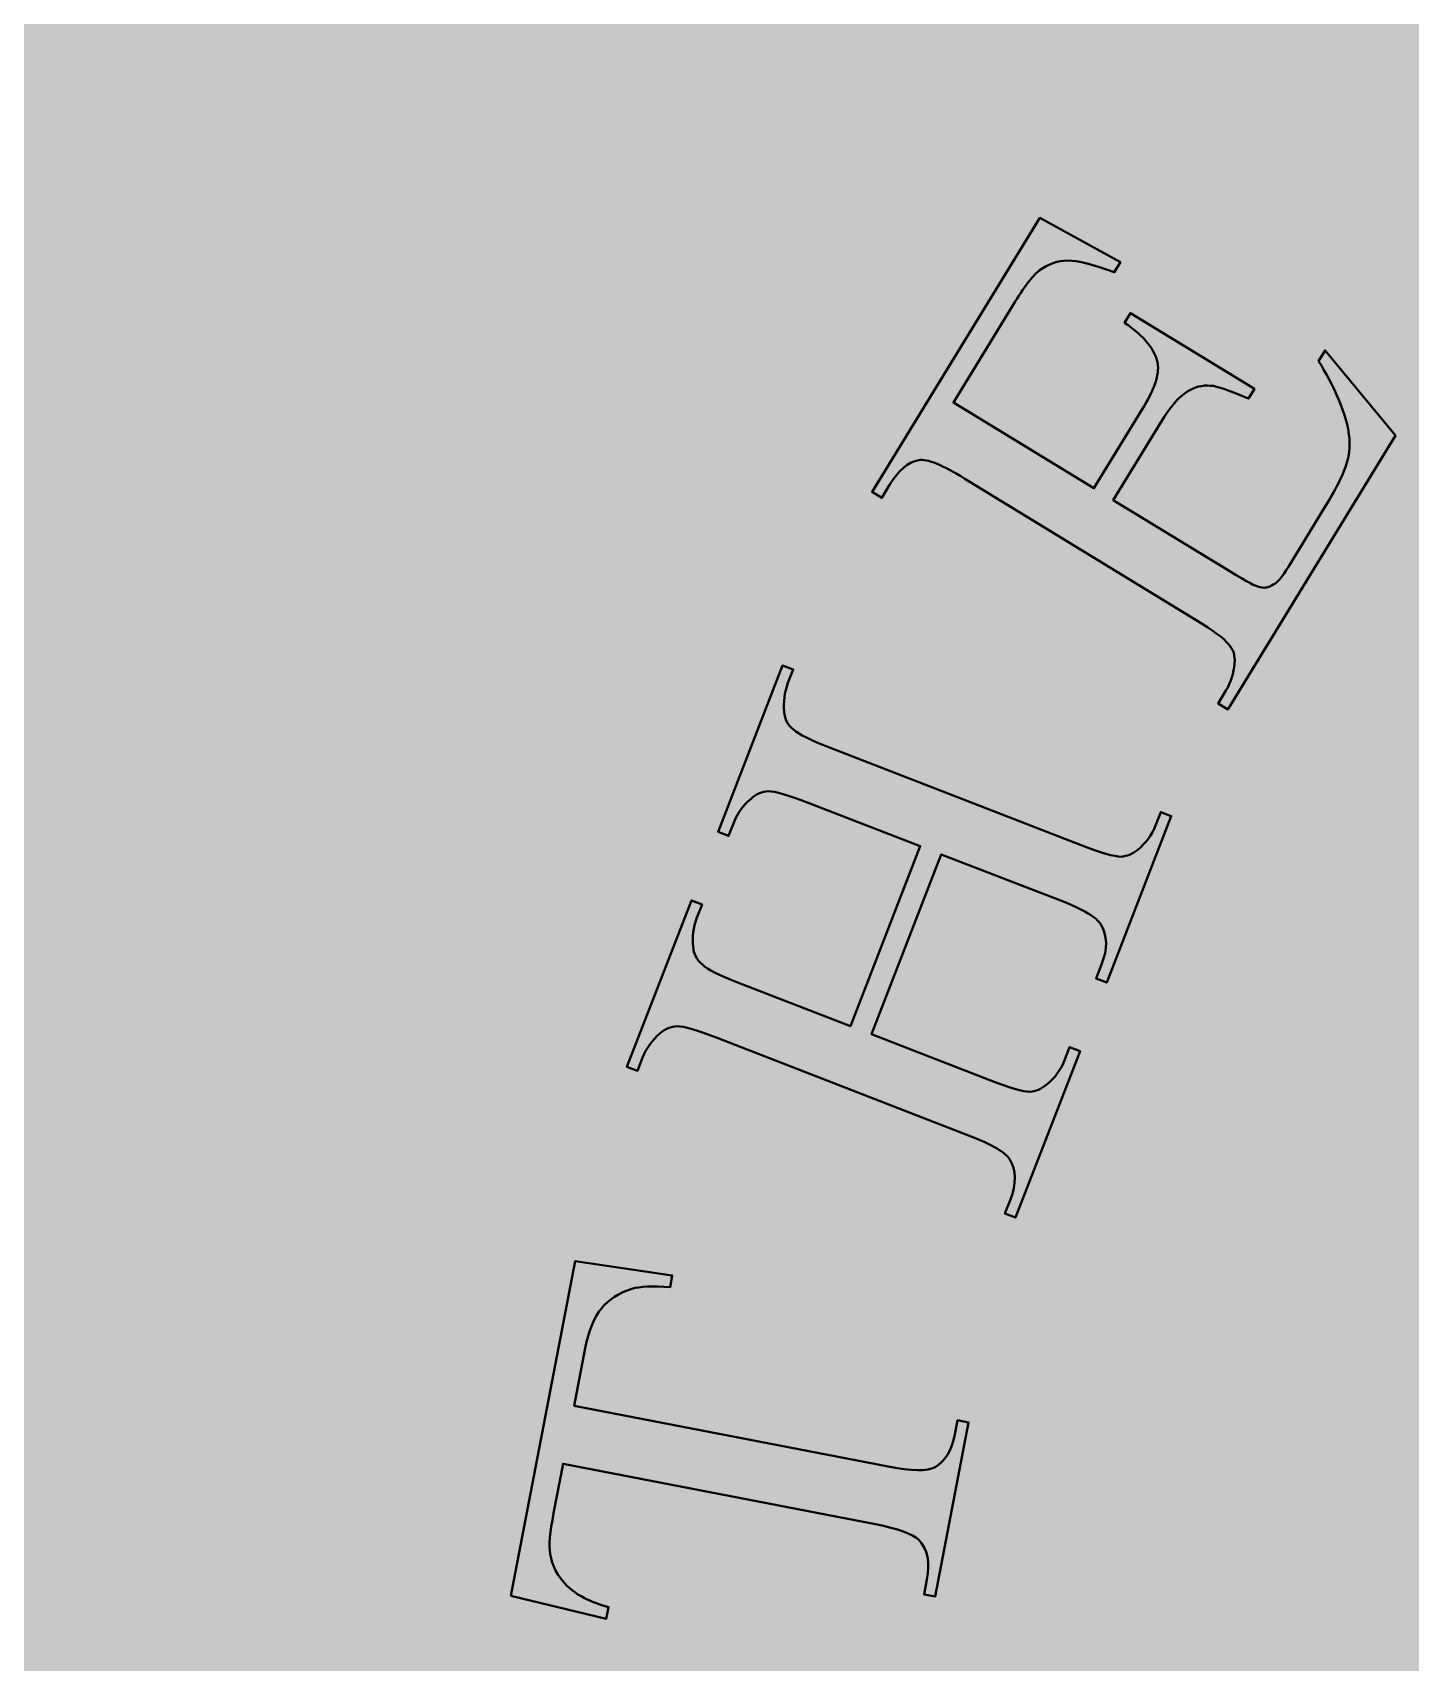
# Model space of a CAD drawing. Extents: x 0 to 420, y 0 to 297.
# Drawn here: x 139.735 to 140.647, y 55.603 to 56.682 of the extents above; entities that cross this region are included whole.
import ezdxf

# ---------------------------------------------------------------- set-up
doc = ezdxf.new("R2010")
doc.units = 0
doc.header["$LTSCALE"] = 0.5
for name, color, linetype in [('L18', 4, 'CONTINUOUS'), ('L25', 1, 'CONTINUOUS'), ('YELLOW', 50, 'CONTINUOUS')]:
    doc.layers.add(name, color=color, linetype=linetype)

# ---------------------------------------------------------------- blocks, each defined once
blk = doc.blocks.new('Statelogo_bw')
at = {"layer": 'L18'}
h = blk.add_hatch(color=256, dxfattribs=at)
edge = h.paths.add_edge_path()
edge.add_spline(control_points=[(-531.0366, -47.0219), (-531.0366, -47.0219), (-530.8077, -47.077), (-530.8077, -47.077), (-530.8077, -47.077), (-530.8077, -47.077), (-530.8023, -47.0489), (-530.8023, -47.0489), (-530.8023, -47.0489), (-530.8461, -47.0373), (-530.8796, -47.0201), (-530.9028, -46.9971), (-530.9028, -46.9971), (-530.9246, -46.9745), (-530.9381, -46.9489), (-530.9421, -46.922), (-530.9421, -46.922), (-530.9458, -46.9013), (-530.9428, -46.8696), (-530.9339, -46.8238), (-530.9339, -46.8238), (-530.9339, -46.8238), (-530.9112, -46.7053), (-530.9112, -46.7053), (-530.9112, -46.7053), (-530.9112, -46.7053), (-530.1623, -46.8503), (-530.1623, -46.8503), (-530.1623, -46.8503), (-530.1075, -46.8609), (-530.0731, -46.8737), (-530.0588, -46.8872), (-530.0588, -46.8872), (-530.0371, -46.9098), (-530.0309, -46.9417), (-530.039, -46.9832), (-530.039, -46.9832), (-530.039, -46.9832), (-530.0457, -47.0187), (-530.0457, -47.0187), (-530.0457, -47.0187), (-530.0457, -47.0187), (-530.0191, -47.0239), (-530.0191, -47.0239), (-530.0191, -47.0239), (-530.0191, -47.0239), (-529.9388, -46.6064), (-529.9388, -46.6064), (-529.9388, -46.6064), (-529.9388, -46.6064), (-529.9654, -46.6012), (-529.9654, -46.6012), (-529.9654, -46.6012), (-529.9654, -46.6012), (-529.972, -46.6353), (-529.972, -46.6353), (-529.972, -46.6353), (-529.9794, -46.6738), (-529.9952, -46.6999), (-530.0193, -46.7136), (-530.0193, -46.7136), (-530.0366, -46.7241), (-530.0748, -46.7229), (-530.1355, -46.7111), (-530.1355, -46.7111), (-530.1355, -46.7111), (-530.8844, -46.5662), (-530.8844, -46.5662), (-530.8844, -46.5662), (-530.8844, -46.5662), (-530.8579, -46.4285), (-530.8579, -46.4285), (-530.8579, -46.4285), (-530.8499, -46.387), (-530.8378, -46.3556), (-530.8195, -46.333), (-530.8195, -46.333), (-530.8017, -46.3119), (-530.777, -46.2952), (-530.746, -46.2858), (-530.746, -46.2858), (-530.7266, -46.2804), (-530.697, -46.2784), (-530.6547, -46.282), (-530.6547, -46.282), (-530.6547, -46.282), (-530.6493, -46.2539), (-530.6493, -46.2539), (-530.6493, -46.2539), (-530.6493, -46.2539), (-530.8822, -46.2196), (-530.8822, -46.2196), (-530.8822, -46.2196), (-530.8822, -46.2196), (-531.0366, -47.0219), (-531.0366, -47.0219)], knot_values=[0, 0, 0, 0, 0.041667, 0.041667, 0.041667, 0.041667, 0.083333, 0.083333, 0.083333, 0.083333, 0.125, 0.125, 0.125, 0.125, 0.166667, 0.166667, 0.166667, 0.166667, 0.208333, 0.208333, 0.208333, 0.208333, 0.25, 0.25, 0.25, 0.25, 0.291667, 0.291667, 0.291667, 0.291667, 0.333333, 0.333333, 0.333333, 0.333333, 0.375, 0.375, 0.375, 0.375, 0.416667, 0.416667, 0.416667, 0.416667, 0.458333, 0.458333, 0.458333, 0.458333, 0.5, 0.5, 0.5, 0.5, 0.541667, 0.541667, 0.541667, 0.541667, 0.583333, 0.583333, 0.583333, 0.583333, 0.625, 0.625, 0.625, 0.625, 0.666667, 0.666667, 0.666667, 0.666667, 0.708333, 0.708333, 0.708333, 0.708333, 0.75, 0.75, 0.75, 0.75, 0.791667, 0.791667, 0.791667, 0.791667, 0.833333, 0.833333, 0.833333, 0.833333, 0.875, 0.875, 0.875, 0.875, 0.916667, 0.916667, 0.916667, 0.916667, 0.958333, 0.958333, 0.958333, 0.958333, 1, 1, 1, 1], degree=3, periodic=0)
edge = h.paths.add_edge_path()
edge.add_spline(control_points=[(-530.4907, -45.552), (-530.5356, -45.5346), (-530.5655, -45.5198), (-530.5773, -45.5087), (-530.5773, -45.5087), (-530.5906, -45.4971), (-530.5981, -45.4829), (-530.5996, -45.4661), (-530.5996, -45.4661), (-530.6018, -45.4426), (-530.5993, -45.4194), (-530.5911, -45.3983), (-530.5911, -45.3983), (-530.5911, -45.3983), (-530.578, -45.3646), (-530.578, -45.3646), (-530.578, -45.3646), (-530.578, -45.3646), (-530.6033, -45.3548), (-530.6033, -45.3548), (-530.6033, -45.3548), (-530.6033, -45.3548), (-530.7582, -45.7539), (-530.7582, -45.7539), (-530.7582, -45.7539), (-530.7582, -45.7539), (-530.7329, -45.7637), (-530.7329, -45.7637), (-530.7329, -45.7637), (-530.7329, -45.7637), (-530.7198, -45.73), (-530.7198, -45.73), (-530.7198, -45.73), (-530.7116, -45.7089), (-530.6978, -45.69), (-530.6784, -45.6733), (-530.6784, -45.6733), (-530.6659, -45.662), (-530.6528, -45.6573), (-530.638, -45.6566), (-530.638, -45.6566), (-530.6217, -45.6564), (-530.5897, -45.6656), (-530.5419, -45.6841), (-530.5419, -45.6841), (-530.5419, -45.6841), (-529.939, -45.9181), (-529.939, -45.9181), (-529.939, -45.9181), (-529.8828, -45.9398), (-529.8498, -45.9591), (-529.8401, -45.9758), (-529.8401, -45.9758), (-529.8242, -46.0014), (-529.8238, -46.0339), (-529.8386, -46.0718), (-529.8386, -46.0718), (-529.8386, -46.0718), (-529.8516, -46.1055), (-529.8516, -46.1055), (-529.8516, -46.1055), (-529.8516, -46.1055), (-529.8264, -46.1153), (-529.8264, -46.1153), (-529.8264, -46.1153), (-529.8264, -46.1153), (-529.6715, -45.7162), (-529.6715, -45.7162), (-529.6715, -45.7162), (-529.6715, -45.7162), (-529.6968, -45.7064), (-529.6968, -45.7064), (-529.6968, -45.7064), (-529.6968, -45.7064), (-529.7099, -45.7401), (-529.7099, -45.7401), (-529.7099, -45.7401), (-529.718, -45.7612), (-529.7318, -45.7801), (-529.7507, -45.7954), (-529.7507, -45.7954), (-529.7651, -45.8076), (-529.7782, -45.8122), (-529.7917, -45.8135), (-529.7917, -45.8135), (-529.8079, -45.8136), (-529.8413, -45.8039), (-529.8877, -45.7859), (-529.8877, -45.7859), (-529.8877, -45.7859), (-530.1716, -45.6758), (-530.1716, -45.6758), (-530.1716, -45.6758), (-530.1716, -45.6758), (-530.0042, -45.2444), (-530.0042, -45.2444), (-530.0042, -45.2444), (-530.0042, -45.2444), (-529.7203, -45.3544), (-529.7203, -45.3544), (-529.7203, -45.3544), (-529.6641, -45.3763), (-529.6311, -45.3955), (-529.6214, -45.4122), (-529.6214, -45.4122), (-529.606, -45.4392), (-529.6051, -45.4702), (-529.6198, -45.5082), (-529.6198, -45.5082), (-529.6198, -45.5082), (-529.633, -45.5419), (-529.633, -45.5419), (-529.633, -45.5419), (-529.633, -45.5419), (-529.6076, -45.5518), (-529.6076, -45.5518), (-529.6076, -45.5518), (-529.6076, -45.5518), (-529.4528, -45.1526), (-529.4528, -45.1526), (-529.4528, -45.1526), (-529.4528, -45.1526), (-529.4781, -45.1428), (-529.4781, -45.1428), (-529.4781, -45.1428), (-529.4781, -45.1428), (-529.4906, -45.1751), (-529.4906, -45.1751), (-529.4906, -45.1751), (-529.4994, -45.1976), (-529.5132, -45.2165), (-529.5326, -45.2332), (-529.5326, -45.2332), (-529.5465, -45.244), (-529.5596, -45.2486), (-529.573, -45.2499), (-529.573, -45.2499), (-529.5892, -45.2501), (-529.6227, -45.2403), (-529.669, -45.2223), (-529.669, -45.2223), (-529.669, -45.2223), (-530.272, -44.9885), (-530.272, -44.9885), (-530.272, -44.9885), (-530.317, -44.971), (-530.3468, -44.9562), (-530.3587, -44.9452), (-530.3587, -44.9452), (-530.3725, -44.9349), (-530.38, -44.9207), (-530.381, -44.9026), (-530.381, -44.9026), (-530.3832, -44.879), (-530.3807, -44.8558), (-530.3719, -44.8333), (-530.3719, -44.8333), (-530.3719, -44.8333), (-530.3593, -44.8009), (-530.3593, -44.8009), (-530.3593, -44.8009), (-530.3593, -44.8009), (-530.3847, -44.7912), (-530.3847, -44.7912), (-530.3847, -44.7912), (-530.3847, -44.7912), (-530.5395, -45.1903), (-530.5395, -45.1903), (-530.5395, -45.1903), (-530.5395, -45.1903), (-530.5142, -45.2001), (-530.5142, -45.2001), (-530.5142, -45.2001), (-530.5142, -45.2001), (-530.5011, -45.1664), (-530.5011, -45.1664), (-530.5011, -45.1664), (-530.4929, -45.1454), (-530.4791, -45.1264), (-530.4603, -45.1111), (-530.4603, -45.1111), (-530.4472, -45.0983), (-530.4341, -45.0938), (-530.4193, -45.093), (-530.4193, -45.093), (-530.4031, -45.0929), (-530.3711, -45.1021), (-530.3233, -45.1206), (-530.3233, -45.1206), (-530.3233, -45.1206), (-530.0548, -45.2247), (-530.0548, -45.2247), (-530.0548, -45.2247), (-530.0548, -45.2247), (-530.2222, -45.6562), (-530.2222, -45.6562), (-530.2222, -45.6562), (-530.2222, -45.6562), (-530.4907, -45.552), (-530.4907, -45.552)], knot_values=[0, 0, 0, 0, 0.02, 0.02, 0.02, 0.02, 0.04, 0.04, 0.04, 0.04, 0.06, 0.06, 0.06, 0.06, 0.08, 0.08, 0.08, 0.08, 0.1, 0.1, 0.1, 0.1, 0.12, 0.12, 0.12, 0.12, 0.14, 0.14, 0.14, 0.14, 0.16, 0.16, 0.16, 0.16, 0.18, 0.18, 0.18, 0.18, 0.2, 0.2, 0.2, 0.2, 0.22, 0.22, 0.22, 0.22, 0.24, 0.24, 0.24, 0.24, 0.26, 0.26, 0.26, 0.26, 0.28, 0.28, 0.28, 0.28, 0.3, 0.3, 0.3, 0.3, 0.32, 0.32, 0.32, 0.32, 0.34, 0.34, 0.34, 0.34, 0.36, 0.36, 0.36, 0.36, 0.38, 0.38, 0.38, 0.38, 0.4, 0.4, 0.4, 0.4, 0.42, 0.42, 0.42, 0.42, 0.44, 0.44, 0.44, 0.44, 0.46, 0.46, 0.46, 0.46, 0.48, 0.48, 0.48, 0.48, 0.5, 0.5, 0.5, 0.5, 0.52, 0.52, 0.52, 0.52, 0.54, 0.54, 0.54, 0.54, 0.56, 0.56, 0.56, 0.56, 0.58, 0.58, 0.58, 0.58, 0.6, 0.6, 0.6, 0.6, 0.62, 0.62, 0.62, 0.62, 0.64, 0.64, 0.64, 0.64, 0.66, 0.66, 0.66, 0.66, 0.68, 0.68, 0.68, 0.68, 0.7, 0.7, 0.7, 0.7, 0.72, 0.72, 0.72, 0.72, 0.74, 0.74, 0.74, 0.74, 0.76, 0.76, 0.76, 0.76, 0.78, 0.78, 0.78, 0.78, 0.8, 0.8, 0.8, 0.8, 0.82, 0.82, 0.82, 0.82, 0.84, 0.84, 0.84, 0.84, 0.86, 0.86, 0.86, 0.86, 0.88, 0.88, 0.88, 0.88, 0.9, 0.9, 0.9, 0.9, 0.92, 0.92, 0.92, 0.92, 0.94, 0.94, 0.94, 0.94, 0.96, 0.96, 0.96, 0.96, 0.98, 0.98, 0.98, 0.98, 1, 1, 1, 1], degree=3, periodic=0)
edge = h.paths.add_edge_path()
edge.add_spline(control_points=[(-529.8318, -43.9267), (-529.8066, -43.8856), (-529.786, -43.8576), (-529.7693, -43.8449), (-529.7693, -43.8449), (-529.7469, -43.8285), (-529.7246, -43.8209), (-529.7016, -43.8209), (-529.7016, -43.8209), (-529.6765, -43.8203), (-529.6401, -43.8302), (-529.5896, -43.8487), (-529.5896, -43.8487), (-529.5896, -43.8487), (-529.5746, -43.8243), (-529.5746, -43.8243), (-529.5746, -43.8243), (-529.5746, -43.8243), (-529.7679, -43.7185), (-529.7679, -43.7185), (-529.7679, -43.7185), (-529.7679, -43.7185), (-530.1703, -44.3754), (-530.1703, -44.3754), (-530.1703, -44.3754), (-530.1703, -44.3754), (-530.1471, -44.3896), (-530.1471, -44.3896), (-530.1471, -44.3896), (-530.1471, -44.3896), (-530.1282, -44.3587), (-530.1282, -44.3587), (-530.1282, -44.3587), (-530.107, -44.324), (-530.0835, -44.303), (-530.0581, -44.2991), (-530.0581, -44.2991), (-530.0382, -44.2954), (-530.0016, -44.3107), (-529.9475, -44.3437), (-529.9475, -44.3437), (-529.9475, -44.3437), (-529.3932, -44.6826), (-529.3932, -44.6826), (-529.3932, -44.6826), (-529.352, -44.7077), (-529.3253, -44.7276), (-529.3156, -44.7406), (-529.3156, -44.7406), (-529.3038, -44.7531), (-529.299, -44.7684), (-529.3012, -44.7864), (-529.3012, -44.7864), (-529.3033, -44.81), (-529.31, -44.8324), (-529.3217, -44.8517), (-529.3217, -44.8517), (-529.3217, -44.8517), (-529.3407, -44.8825), (-529.3407, -44.8825), (-529.3407, -44.8825), (-529.3407, -44.8825), (-529.3175, -44.8967), (-529.3175, -44.8967), (-529.3175, -44.8967), (-529.3175, -44.8967), (-528.9151, -44.2398), (-528.9151, -44.2398), (-528.9151, -44.2398), (-528.9151, -44.2398), (-529.0838, -44.036), (-529.0838, -44.036), (-529.0838, -44.036), (-529.0838, -44.036), (-529.0995, -44.0617), (-529.0995, -44.0617), (-529.0995, -44.0617), (-529.0633, -44.1209), (-529.0413, -44.1715), (-529.0313, -44.2129), (-529.0313, -44.2129), (-529.0233, -44.2461), (-529.0231, -44.2745), (-529.03, -44.3003), (-529.03, -44.3003), (-529.037, -44.3261), (-529.0544, -44.3632), (-529.0835, -44.4107), (-529.0835, -44.4107), (-529.0835, -44.4107), (-529.1717, -44.5547), (-529.1717, -44.5547), (-529.1717, -44.5547), (-529.1866, -44.5791), (-529.1987, -44.593), (-529.2086, -44.5976), (-529.2086, -44.5976), (-529.2179, -44.6042), (-529.2283, -44.6067), (-529.2389, -44.6038), (-529.2389, -44.6038), (-529.2489, -44.6029), (-529.2729, -44.5901), (-529.3102, -44.5672), (-529.3102, -44.5672), (-529.3102, -44.5672), (-529.5918, -44.395), (-529.5918, -44.395), (-529.5918, -44.395), (-529.5918, -44.395), (-529.4769, -44.2073), (-529.4769, -44.2073), (-529.4769, -44.2073), (-529.4549, -44.1713), (-529.4352, -44.148), (-529.4152, -44.1355), (-529.4152, -44.1355), (-529.3973, -44.1235), (-529.3786, -44.119), (-529.3584, -44.1207), (-529.3584, -44.1207), (-529.3429, -44.1214), (-529.3128, -44.1328), (-529.2677, -44.1515), (-529.2677, -44.1515), (-529.2677, -44.1515), (-529.2535, -44.1283), (-529.2535, -44.1283), (-529.2535, -44.1283), (-529.2535, -44.1283), (-529.5506, -43.9467), (-529.5506, -43.9467), (-529.5506, -43.9467), (-529.5506, -43.9467), (-529.5648, -43.9699), (-529.5648, -43.9699), (-529.5648, -43.9699), (-529.5175, -44.0023), (-529.4911, -44.0343), (-529.4852, -44.068), (-529.4852, -44.068), (-529.4813, -44.0933), (-529.4933, -44.1302), (-529.5232, -44.179), (-529.5232, -44.179), (-529.5232, -44.179), (-529.6382, -44.3667), (-529.6382, -44.3667), (-529.6382, -44.3667), (-529.6382, -44.3667), (-529.9751, -44.1608), (-529.9751, -44.1608), (-529.9751, -44.1608), (-529.9751, -44.1608), (-529.8318, -43.9267), (-529.8318, -43.9267)], knot_values=[0, 0, 0, 0, 0.025641, 0.025641, 0.025641, 0.025641, 0.051282, 0.051282, 0.051282, 0.051282, 0.076923, 0.076923, 0.076923, 0.076923, 0.102564, 0.102564, 0.102564, 0.102564, 0.128205, 0.128205, 0.128205, 0.128205, 0.153846, 0.153846, 0.153846, 0.153846, 0.179487, 0.179487, 0.179487, 0.179487, 0.205128, 0.205128, 0.205128, 0.205128, 0.230769, 0.230769, 0.230769, 0.230769, 0.25641, 0.25641, 0.25641, 0.25641, 0.282051, 0.282051, 0.282051, 0.282051, 0.307692, 0.307692, 0.307692, 0.307692, 0.333333, 0.333333, 0.333333, 0.333333, 0.358974, 0.358974, 0.358974, 0.358974, 0.384615, 0.384615, 0.384615, 0.384615, 0.410256, 0.410256, 0.410256, 0.410256, 0.435897, 0.435897, 0.435897, 0.435897, 0.461538, 0.461538, 0.461538, 0.461538, 0.487179, 0.487179, 0.487179, 0.487179, 0.512821, 0.512821, 0.512821, 0.512821, 0.538462, 0.538462, 0.538462, 0.538462, 0.564103, 0.564103, 0.564103, 0.564103, 0.589744, 0.589744, 0.589744, 0.589744, 0.615385, 0.615385, 0.615385, 0.615385, 0.641026, 0.641026, 0.641026, 0.641026, 0.666667, 0.666667, 0.666667, 0.666667, 0.692308, 0.692308, 0.692308, 0.692308, 0.717949, 0.717949, 0.717949, 0.717949, 0.74359, 0.74359, 0.74359, 0.74359, 0.769231, 0.769231, 0.769231, 0.769231, 0.794872, 0.794872, 0.794872, 0.794872, 0.820513, 0.820513, 0.820513, 0.820513, 0.846154, 0.846154, 0.846154, 0.846154, 0.871795, 0.871795, 0.871795, 0.871795, 0.897436, 0.897436, 0.897436, 0.897436, 0.923077, 0.923077, 0.923077, 0.923077, 0.948718, 0.948718, 0.948718, 0.948718, 0.974359, 0.974359, 0.974359, 0.974359, 1, 1, 1, 1], degree=3, periodic=0)
at = {"layer": 'L18', "const_width": 0.3}
for points in [[(-531.1029, -51.5711, 91.280282), (-531.2504, -51.2199, 0.010955)], [(-529.1227, -50.3693, 62.120319), (-529.2611, -49.9876, 0.016098)]]:
    blk.add_lwpolyline(points, format="xyb", close=True, dxfattribs=at)
at = {"layer": 'L18', "lineweight": 40}
for points, knots in [([(-529.8318, -43.9267), (-529.8066, -43.8856), (-529.786, -43.8576), (-529.7693, -43.8449), (-529.7693, -43.8449), (-529.7469, -43.8285), (-529.7246, -43.8209), (-529.7016, -43.8209), (-529.7016, -43.8209), (-529.6765, -43.8203), (-529.6401, -43.8302), (-529.5896, -43.8487), (-529.5896, -43.8487), (-529.5896, -43.8487), (-529.5746, -43.8243), (-529.5746, -43.8243), (-529.5746, -43.8243), (-529.5746, -43.8243), (-529.7679, -43.7185), (-529.7679, -43.7185), (-529.7679, -43.7185), (-529.7679, -43.7185), (-530.1703, -44.3754), (-530.1703, -44.3754), (-530.1703, -44.3754), (-530.1703, -44.3754), (-530.1471, -44.3896), (-530.1471, -44.3896), (-530.1471, -44.3896), (-530.1471, -44.3896), (-530.1282, -44.3587), (-530.1282, -44.3587), (-530.1282, -44.3587), (-530.107, -44.324), (-530.0835, -44.303), (-530.0581, -44.2991), (-530.0581, -44.2991), (-530.0382, -44.2954), (-530.0016, -44.3107), (-529.9475, -44.3437), (-529.9475, -44.3437), (-529.9475, -44.3437), (-529.3932, -44.6826), (-529.3932, -44.6826), (-529.3932, -44.6826), (-529.352, -44.7077), (-529.3253, -44.7276), (-529.3156, -44.7406), (-529.3156, -44.7406), (-529.3038, -44.7531), (-529.299, -44.7684), (-529.3012, -44.7864), (-529.3012, -44.7864), (-529.3033, -44.81), (-529.31, -44.8324), (-529.3217, -44.8517), (-529.3217, -44.8517), (-529.3217, -44.8517), (-529.3407, -44.8825), (-529.3407, -44.8825), (-529.3407, -44.8825), (-529.3407, -44.8825), (-529.3175, -44.8967), (-529.3175, -44.8967), (-529.3175, -44.8967), (-529.3175, -44.8967), (-528.9151, -44.2398), (-528.9151, -44.2398), (-528.9151, -44.2398), (-528.9151, -44.2398), (-529.0838, -44.036), (-529.0838, -44.036), (-529.0838, -44.036), (-529.0838, -44.036), (-529.0995, -44.0617), (-529.0995, -44.0617), (-529.0995, -44.0617), (-529.0633, -44.1209), (-529.0413, -44.1715), (-529.0313, -44.2129), (-529.0313, -44.2129), (-529.0233, -44.2461), (-529.0231, -44.2745), (-529.03, -44.3003), (-529.03, -44.3003), (-529.037, -44.3261), (-529.0544, -44.3632), (-529.0835, -44.4107), (-529.0835, -44.4107), (-529.0835, -44.4107), (-529.1717, -44.5547), (-529.1717, -44.5547), (-529.1717, -44.5547), (-529.1866, -44.5791), (-529.1987, -44.593), (-529.2086, -44.5976), (-529.2086, -44.5976), (-529.2179, -44.6042), (-529.2283, -44.6067), (-529.2389, -44.6038), (-529.2389, -44.6038), (-529.2489, -44.6029), (-529.2729, -44.5901), (-529.3102, -44.5672), (-529.3102, -44.5672), (-529.3102, -44.5672), (-529.5918, -44.395), (-529.5918, -44.395), (-529.5918, -44.395), (-529.5918, -44.395), (-529.4769, -44.2073), (-529.4769, -44.2073), (-529.4769, -44.2073), (-529.4549, -44.1713), (-529.4352, -44.148), (-529.4152, -44.1355), (-529.4152, -44.1355), (-529.3973, -44.1235), (-529.3786, -44.119), (-529.3584, -44.1207), (-529.3584, -44.1207), (-529.3429, -44.1214), (-529.3128, -44.1328), (-529.2677, -44.1515), (-529.2677, -44.1515), (-529.2677, -44.1515), (-529.2535, -44.1283), (-529.2535, -44.1283), (-529.2535, -44.1283), (-529.2535, -44.1283), (-529.5506, -43.9467), (-529.5506, -43.9467), (-529.5506, -43.9467), (-529.5506, -43.9467), (-529.5648, -43.9699), (-529.5648, -43.9699), (-529.5648, -43.9699), (-529.5175, -44.0023), (-529.4911, -44.0343), (-529.4852, -44.068), (-529.4852, -44.068), (-529.4813, -44.0933), (-529.4933, -44.1302), (-529.5232, -44.179), (-529.5232, -44.179), (-529.5232, -44.179), (-529.6382, -44.3667), (-529.6382, -44.3667), (-529.6382, -44.3667), (-529.6382, -44.3667), (-529.9751, -44.1608), (-529.9751, -44.1608), (-529.9751, -44.1608), (-529.9751, -44.1608), (-529.8318, -43.9267), (-529.8318, -43.9267)], [0, 0, 0, 0, 0.025641, 0.025641, 0.025641, 0.025641, 0.051282, 0.051282, 0.051282, 0.051282, 0.076923, 0.076923, 0.076923, 0.076923, 0.102564, 0.102564, 0.102564, 0.102564, 0.128205, 0.128205, 0.128205, 0.128205, 0.153846, 0.153846, 0.153846, 0.153846, 0.179487, 0.179487, 0.179487, 0.179487, 0.205128, 0.205128, 0.205128, 0.205128, 0.230769, 0.230769, 0.230769, 0.230769, 0.25641, 0.25641, 0.25641, 0.25641, 0.282051, 0.282051, 0.282051, 0.282051, 0.307692, 0.307692, 0.307692, 0.307692, 0.333333, 0.333333, 0.333333, 0.333333, 0.358974, 0.358974, 0.358974, 0.358974, 0.384615, 0.384615, 0.384615, 0.384615, 0.410256, 0.410256, 0.410256, 0.410256, 0.435897, 0.435897, 0.435897, 0.435897, 0.461538, 0.461538, 0.461538, 0.461538, 0.487179, 0.487179, 0.487179, 0.487179, 0.512821, 0.512821, 0.512821, 0.512821, 0.538462, 0.538462, 0.538462, 0.538462, 0.564103, 0.564103, 0.564103, 0.564103, 0.589744, 0.589744, 0.589744, 0.589744, 0.615385, 0.615385, 0.615385, 0.615385, 0.641026, 0.641026, 0.641026, 0.641026, 0.666667, 0.666667, 0.666667, 0.666667, 0.692308, 0.692308, 0.692308, 0.692308, 0.717949, 0.717949, 0.717949, 0.717949, 0.74359, 0.74359, 0.74359, 0.74359, 0.769231, 0.769231, 0.769231, 0.769231, 0.794872, 0.794872, 0.794872, 0.794872, 0.820513, 0.820513, 0.820513, 0.820513, 0.846154, 0.846154, 0.846154, 0.846154, 0.871795, 0.871795, 0.871795, 0.871795, 0.897436, 0.897436, 0.897436, 0.897436, 0.923077, 0.923077, 0.923077, 0.923077, 0.948718, 0.948718, 0.948718, 0.948718, 0.974359, 0.974359, 0.974359, 0.974359, 1, 1, 1, 1]), ([(-530.4907, -45.552), (-530.5356, -45.5346), (-530.5655, -45.5198), (-530.5773, -45.5087), (-530.5773, -45.5087), (-530.5906, -45.4971), (-530.5981, -45.4829), (-530.5996, -45.4661), (-530.5996, -45.4661), (-530.6018, -45.4426), (-530.5993, -45.4194), (-530.5911, -45.3983), (-530.5911, -45.3983), (-530.5911, -45.3983), (-530.578, -45.3646), (-530.578, -45.3646), (-530.578, -45.3646), (-530.578, -45.3646), (-530.6033, -45.3548), (-530.6033, -45.3548), (-530.6033, -45.3548), (-530.6033, -45.3548), (-530.7582, -45.7539), (-530.7582, -45.7539), (-530.7582, -45.7539), (-530.7582, -45.7539), (-530.7329, -45.7637), (-530.7329, -45.7637), (-530.7329, -45.7637), (-530.7329, -45.7637), (-530.7198, -45.73), (-530.7198, -45.73), (-530.7198, -45.73), (-530.7116, -45.7089), (-530.6978, -45.69), (-530.6784, -45.6733), (-530.6784, -45.6733), (-530.6659, -45.662), (-530.6528, -45.6573), (-530.638, -45.6566), (-530.638, -45.6566), (-530.6217, -45.6564), (-530.5897, -45.6656), (-530.5419, -45.6841), (-530.5419, -45.6841), (-530.5419, -45.6841), (-529.939, -45.9181), (-529.939, -45.9181), (-529.939, -45.9181), (-529.8828, -45.9398), (-529.8498, -45.9591), (-529.8401, -45.9758), (-529.8401, -45.9758), (-529.8242, -46.0014), (-529.8238, -46.0339), (-529.8386, -46.0718), (-529.8386, -46.0718), (-529.8386, -46.0718), (-529.8516, -46.1055), (-529.8516, -46.1055), (-529.8516, -46.1055), (-529.8516, -46.1055), (-529.8264, -46.1153), (-529.8264, -46.1153), (-529.8264, -46.1153), (-529.8264, -46.1153), (-529.6715, -45.7162), (-529.6715, -45.7162), (-529.6715, -45.7162), (-529.6715, -45.7162), (-529.6968, -45.7064), (-529.6968, -45.7064), (-529.6968, -45.7064), (-529.6968, -45.7064), (-529.7099, -45.7401), (-529.7099, -45.7401), (-529.7099, -45.7401), (-529.718, -45.7612), (-529.7318, -45.7801), (-529.7507, -45.7954), (-529.7507, -45.7954), (-529.7651, -45.8076), (-529.7782, -45.8122), (-529.7917, -45.8135), (-529.7917, -45.8135), (-529.8079, -45.8136), (-529.8413, -45.8039), (-529.8877, -45.7859), (-529.8877, -45.7859), (-529.8877, -45.7859), (-530.1716, -45.6758), (-530.1716, -45.6758), (-530.1716, -45.6758), (-530.1716, -45.6758), (-530.0042, -45.2444), (-530.0042, -45.2444), (-530.0042, -45.2444), (-530.0042, -45.2444), (-529.7203, -45.3544), (-529.7203, -45.3544), (-529.7203, -45.3544), (-529.6641, -45.3763), (-529.6311, -45.3955), (-529.6214, -45.4122), (-529.6214, -45.4122), (-529.606, -45.4392), (-529.6051, -45.4702), (-529.6198, -45.5082), (-529.6198, -45.5082), (-529.6198, -45.5082), (-529.633, -45.5419), (-529.633, -45.5419), (-529.633, -45.5419), (-529.633, -45.5419), (-529.6076, -45.5518), (-529.6076, -45.5518), (-529.6076, -45.5518), (-529.6076, -45.5518), (-529.4528, -45.1526), (-529.4528, -45.1526), (-529.4528, -45.1526), (-529.4528, -45.1526), (-529.4781, -45.1428), (-529.4781, -45.1428), (-529.4781, -45.1428), (-529.4781, -45.1428), (-529.4906, -45.1751), (-529.4906, -45.1751), (-529.4906, -45.1751), (-529.4994, -45.1976), (-529.5132, -45.2165), (-529.5326, -45.2332), (-529.5326, -45.2332), (-529.5465, -45.244), (-529.5596, -45.2486), (-529.573, -45.2499), (-529.573, -45.2499), (-529.5892, -45.2501), (-529.6227, -45.2403), (-529.669, -45.2223), (-529.669, -45.2223), (-529.669, -45.2223), (-530.272, -44.9885), (-530.272, -44.9885), (-530.272, -44.9885), (-530.317, -44.971), (-530.3468, -44.9562), (-530.3587, -44.9452), (-530.3587, -44.9452), (-530.3725, -44.9349), (-530.38, -44.9207), (-530.381, -44.9026), (-530.381, -44.9026), (-530.3832, -44.879), (-530.3807, -44.8558), (-530.3719, -44.8333), (-530.3719, -44.8333), (-530.3719, -44.8333), (-530.3593, -44.8009), (-530.3593, -44.8009), (-530.3593, -44.8009), (-530.3593, -44.8009), (-530.3847, -44.7912), (-530.3847, -44.7912), (-530.3847, -44.7912), (-530.3847, -44.7912), (-530.5395, -45.1903), (-530.5395, -45.1903), (-530.5395, -45.1903), (-530.5395, -45.1903), (-530.5142, -45.2001), (-530.5142, -45.2001), (-530.5142, -45.2001), (-530.5142, -45.2001), (-530.5011, -45.1664), (-530.5011, -45.1664), (-530.5011, -45.1664), (-530.4929, -45.1454), (-530.4791, -45.1264), (-530.4603, -45.1111), (-530.4603, -45.1111), (-530.4472, -45.0983), (-530.4341, -45.0938), (-530.4193, -45.093), (-530.4193, -45.093), (-530.4031, -45.0929), (-530.3711, -45.1021), (-530.3233, -45.1206), (-530.3233, -45.1206), (-530.3233, -45.1206), (-530.0548, -45.2247), (-530.0548, -45.2247), (-530.0548, -45.2247), (-530.0548, -45.2247), (-530.2222, -45.6562), (-530.2222, -45.6562), (-530.2222, -45.6562), (-530.2222, -45.6562), (-530.4907, -45.552), (-530.4907, -45.552)], [0, 0, 0, 0, 0.02, 0.02, 0.02, 0.02, 0.04, 0.04, 0.04, 0.04, 0.06, 0.06, 0.06, 0.06, 0.08, 0.08, 0.08, 0.08, 0.1, 0.1, 0.1, 0.1, 0.12, 0.12, 0.12, 0.12, 0.14, 0.14, 0.14, 0.14, 0.16, 0.16, 0.16, 0.16, 0.18, 0.18, 0.18, 0.18, 0.2, 0.2, 0.2, 0.2, 0.22, 0.22, 0.22, 0.22, 0.24, 0.24, 0.24, 0.24, 0.26, 0.26, 0.26, 0.26, 0.28, 0.28, 0.28, 0.28, 0.3, 0.3, 0.3, 0.3, 0.32, 0.32, 0.32, 0.32, 0.34, 0.34, 0.34, 0.34, 0.36, 0.36, 0.36, 0.36, 0.38, 0.38, 0.38, 0.38, 0.4, 0.4, 0.4, 0.4, 0.42, 0.42, 0.42, 0.42, 0.44, 0.44, 0.44, 0.44, 0.46, 0.46, 0.46, 0.46, 0.48, 0.48, 0.48, 0.48, 0.5, 0.5, 0.5, 0.5, 0.52, 0.52, 0.52, 0.52, 0.54, 0.54, 0.54, 0.54, 0.56, 0.56, 0.56, 0.56, 0.58, 0.58, 0.58, 0.58, 0.6, 0.6, 0.6, 0.6, 0.62, 0.62, 0.62, 0.62, 0.64, 0.64, 0.64, 0.64, 0.66, 0.66, 0.66, 0.66, 0.68, 0.68, 0.68, 0.68, 0.7, 0.7, 0.7, 0.7, 0.72, 0.72, 0.72, 0.72, 0.74, 0.74, 0.74, 0.74, 0.76, 0.76, 0.76, 0.76, 0.78, 0.78, 0.78, 0.78, 0.8, 0.8, 0.8, 0.8, 0.82, 0.82, 0.82, 0.82, 0.84, 0.84, 0.84, 0.84, 0.86, 0.86, 0.86, 0.86, 0.88, 0.88, 0.88, 0.88, 0.9, 0.9, 0.9, 0.9, 0.92, 0.92, 0.92, 0.92, 0.94, 0.94, 0.94, 0.94, 0.96, 0.96, 0.96, 0.96, 0.98, 0.98, 0.98, 0.98, 1, 1, 1, 1]), ([(-531.0366, -47.0219), (-531.0366, -47.0219), (-530.8077, -47.077), (-530.8077, -47.077), (-530.8077, -47.077), (-530.8077, -47.077), (-530.8023, -47.0489), (-530.8023, -47.0489), (-530.8023, -47.0489), (-530.8461, -47.0373), (-530.8796, -47.0201), (-530.9028, -46.9971), (-530.9028, -46.9971), (-530.9246, -46.9745), (-530.9381, -46.9489), (-530.9421, -46.922), (-530.9421, -46.922), (-530.9458, -46.9013), (-530.9428, -46.8696), (-530.9339, -46.8238), (-530.9339, -46.8238), (-530.9339, -46.8238), (-530.9112, -46.7053), (-530.9112, -46.7053), (-530.9112, -46.7053), (-530.9112, -46.7053), (-530.1623, -46.8503), (-530.1623, -46.8503), (-530.1623, -46.8503), (-530.1075, -46.8609), (-530.0731, -46.8737), (-530.0588, -46.8872), (-530.0588, -46.8872), (-530.0371, -46.9098), (-530.0309, -46.9417), (-530.039, -46.9832), (-530.039, -46.9832), (-530.039, -46.9832), (-530.0457, -47.0187), (-530.0457, -47.0187), (-530.0457, -47.0187), (-530.0457, -47.0187), (-530.0191, -47.0239), (-530.0191, -47.0239), (-530.0191, -47.0239), (-530.0191, -47.0239), (-529.9388, -46.6064), (-529.9388, -46.6064), (-529.9388, -46.6064), (-529.9388, -46.6064), (-529.9654, -46.6012), (-529.9654, -46.6012), (-529.9654, -46.6012), (-529.9654, -46.6012), (-529.972, -46.6353), (-529.972, -46.6353), (-529.972, -46.6353), (-529.9794, -46.6738), (-529.9952, -46.6999), (-530.0193, -46.7136), (-530.0193, -46.7136), (-530.0366, -46.7241), (-530.0748, -46.7229), (-530.1355, -46.7111), (-530.1355, -46.7111), (-530.1355, -46.7111), (-530.8844, -46.5662), (-530.8844, -46.5662), (-530.8844, -46.5662), (-530.8844, -46.5662), (-530.8579, -46.4285), (-530.8579, -46.4285), (-530.8579, -46.4285), (-530.8499, -46.387), (-530.8378, -46.3556), (-530.8195, -46.333), (-530.8195, -46.333), (-530.8017, -46.3119), (-530.777, -46.2952), (-530.746, -46.2858), (-530.746, -46.2858), (-530.7266, -46.2804), (-530.697, -46.2784), (-530.6547, -46.282), (-530.6547, -46.282), (-530.6547, -46.282), (-530.6493, -46.2539), (-530.6493, -46.2539), (-530.6493, -46.2539), (-530.6493, -46.2539), (-530.8822, -46.2196), (-530.8822, -46.2196), (-530.8822, -46.2196), (-530.8822, -46.2196), (-531.0366, -47.0219), (-531.0366, -47.0219)], [0, 0, 0, 0, 0.041667, 0.041667, 0.041667, 0.041667, 0.083333, 0.083333, 0.083333, 0.083333, 0.125, 0.125, 0.125, 0.125, 0.166667, 0.166667, 0.166667, 0.166667, 0.208333, 0.208333, 0.208333, 0.208333, 0.25, 0.25, 0.25, 0.25, 0.291667, 0.291667, 0.291667, 0.291667, 0.333333, 0.333333, 0.333333, 0.333333, 0.375, 0.375, 0.375, 0.375, 0.416667, 0.416667, 0.416667, 0.416667, 0.458333, 0.458333, 0.458333, 0.458333, 0.5, 0.5, 0.5, 0.5, 0.541667, 0.541667, 0.541667, 0.541667, 0.583333, 0.583333, 0.583333, 0.583333, 0.625, 0.625, 0.625, 0.625, 0.666667, 0.666667, 0.666667, 0.666667, 0.708333, 0.708333, 0.708333, 0.708333, 0.75, 0.75, 0.75, 0.75, 0.791667, 0.791667, 0.791667, 0.791667, 0.833333, 0.833333, 0.833333, 0.833333, 0.875, 0.875, 0.875, 0.875, 0.916667, 0.916667, 0.916667, 0.916667, 0.958333, 0.958333, 0.958333, 0.958333, 1, 1, 1, 1])]:
    blk.add_open_spline(points, degree=3, knots=knots, dxfattribs=at)

msp = doc.modelspace()

# ---------------------------------------------------------------- hatches: boundary and pattern name
at = {"layer": 'L25'}
h = msp.add_hatch(color=256, dxfattribs=at)
h.dxf.hatch_style = 1
h.paths.add_polyline_path([(187.8315759, 52.1503274, -1.110361825), (187.4754925, 52.1876725, -0.194060161), (183.8331993, 50.718704), (135.8331993, 50.718704, -0.194060161), (132.190906, 52.1876725, -1.110361825), (131.8348226, 52.1503274, -0.476837744), (132.0521677, 52.3264108, -0.194060161), (130.5831993, 55.968704), (130.5831993, 73.968704, -0.414213562), (135.8331993, 79.218704), (183.8331993, 79.218704, -0.414213562), (189.0831993, 73.968704), (189.0831993, 55.968704, -0.194060161), (187.6142308, 52.3264108, -0.476837744)])
h.paths.add_polyline_path([(183.8331993, 78.468704, -0.414213562), (188.3331993, 73.968704), (188.3331993, 55.968704, -0.414213562), (183.8331993, 51.468704), (135.8331993, 51.468704, -0.414213562), (131.3331993, 55.968704), (131.3331993, 73.968704, -0.414213562), (135.8331993, 78.468704)], flags=16)
at = {"layer": 'YELLOW'}
h = msp.add_hatch(color=256, dxfattribs=at)
edge = h.paths.add_edge_path()
edge.add_line((131.3331993, 55.968704), (131.3331993, 73.968704))
edge.add_arc((135.8331993, 73.968704), 4.5, 90, 180, ccw=False)
edge.add_line((135.8331993, 78.468704), (183.8331993, 78.468704))
edge.add_arc((183.8331993, 73.968704), 4.5, 0, 90, ccw=False)
edge.add_line((188.3331993, 73.968704), (188.3331993, 55.968704))
edge.add_arc((183.8331993, 55.968704), 4.5, -90, 0, ccw=False)
edge.add_line((183.8331993, 51.468704), (135.8331993, 51.468704))
edge.add_arc((135.8331993, 55.968704), 4.5, 180, 270, ccw=False)

# ---------------------------------------------------------------- block references
at = {"layer": 'YELLOW', "xscale": 0.2760719443937887, "yscale": 0.2760719443937887, "zscale": 0.2760719443937887}
msp.add_blockref('Statelogo_bw', (286.6558856, 68.6285767, 0.0007629), dxfattribs=at)

doc.saveas('drawing.dxf')
